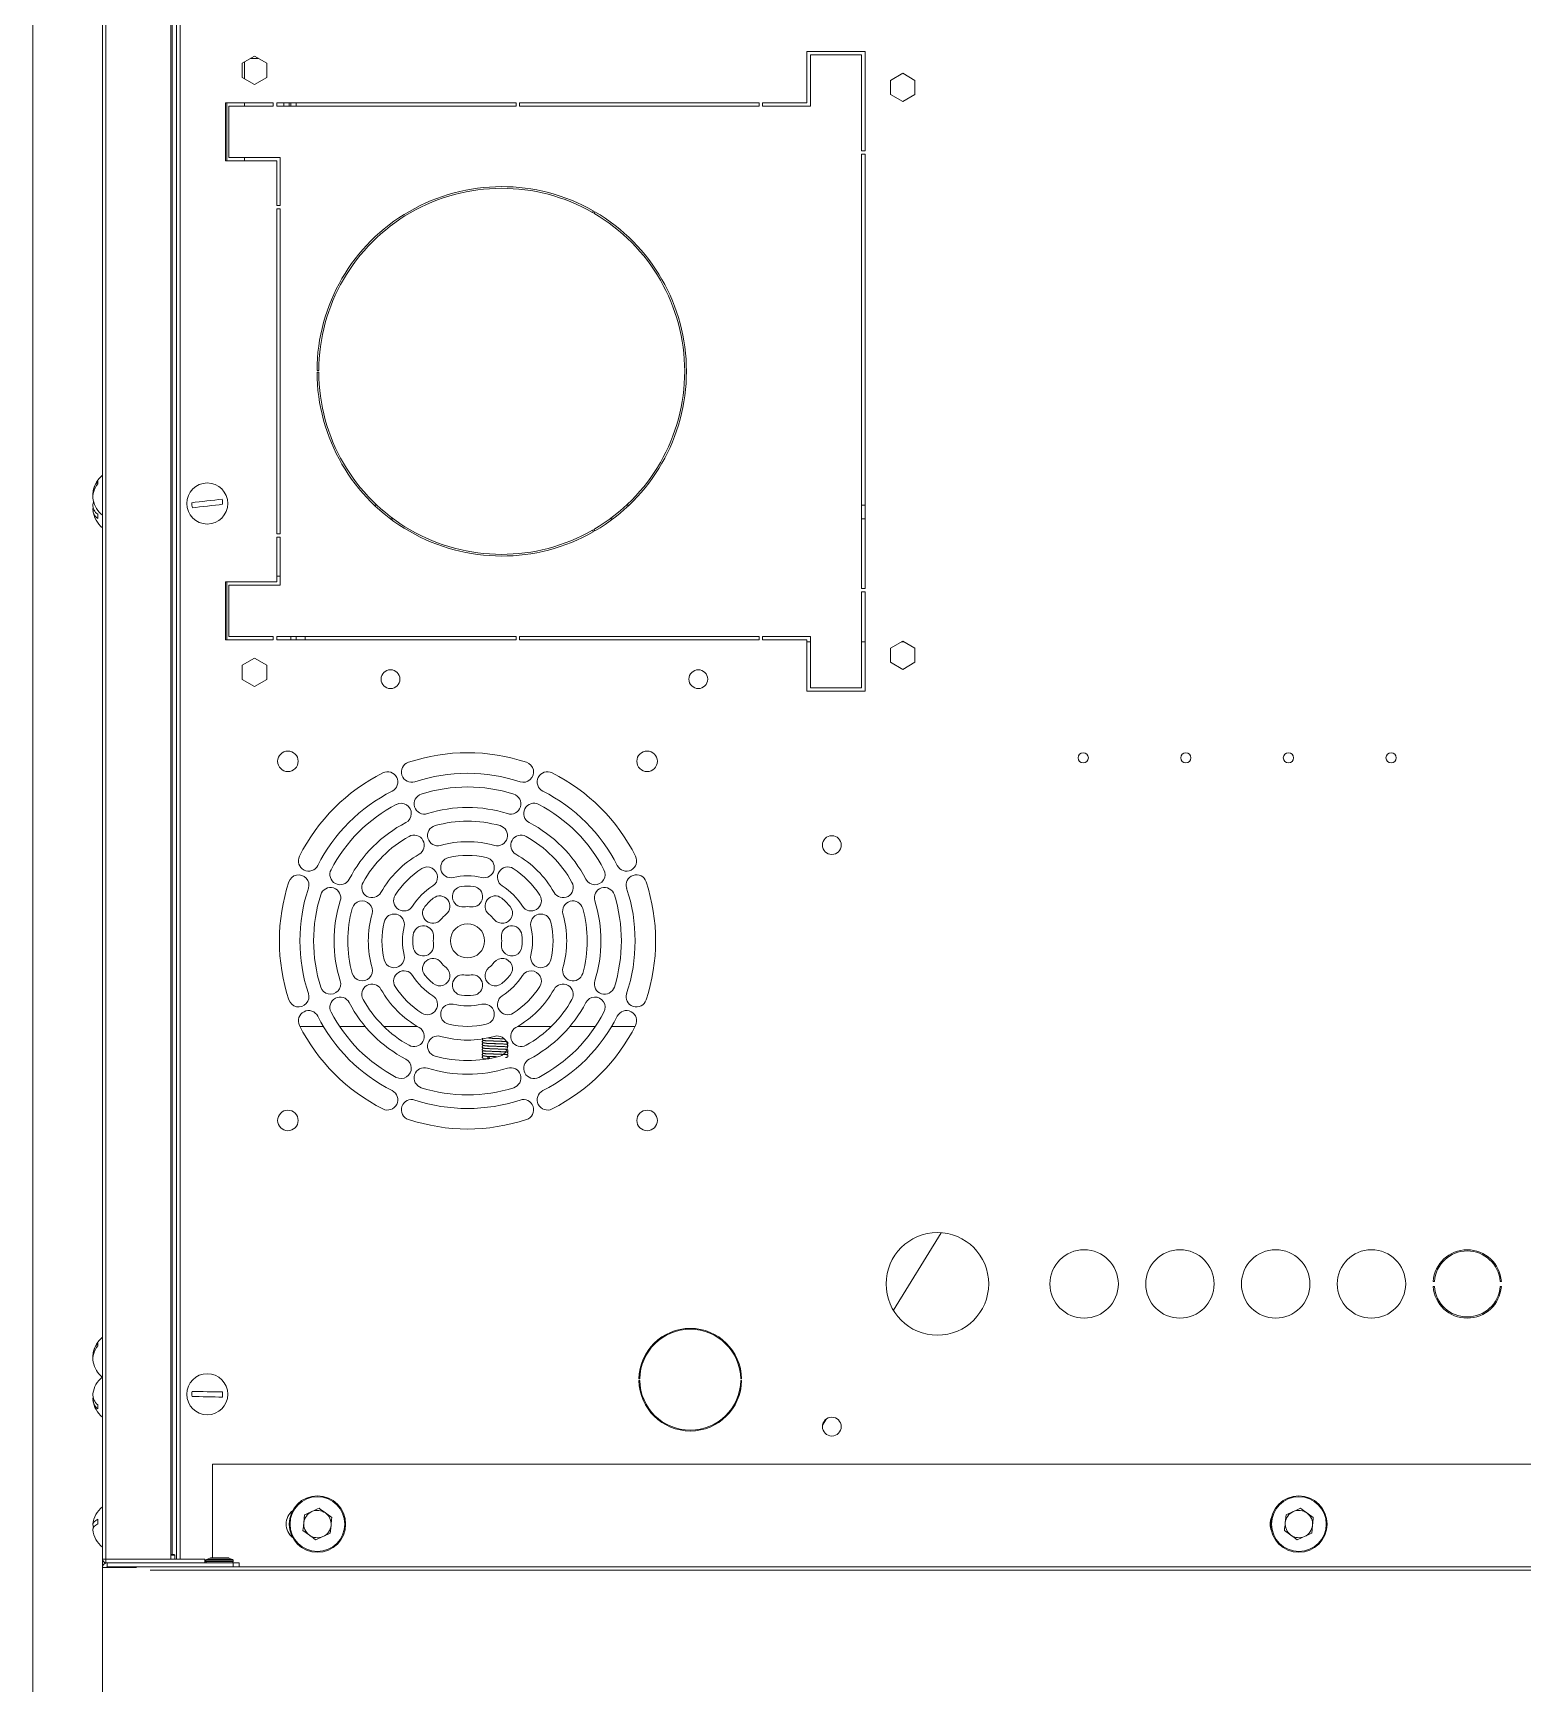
# Model space of a CAD drawing. Header units: millimetres. Extents: x 1650 to 6065, y 324 to 3836.
# Drawn here: x 3228.24 to 3271.77, y 2676.29 to 2724.53 of the extents above; entities that cross this region are included whole.
import ezdxf

# ---------------------------------------------------------------- set-up
doc = ezdxf.new("R2010")
doc.units = ezdxf.units.MM

# ---------------------------------------------------------------- blocks, each defined once
blk = doc.blocks.new('A$C67844AE1')
at = {"color": 1, "lineweight": 20}
blk.add_line((0, 0), (0, 127.617), dxfattribs=at)
at = {"color": 1, "linetype": 'Continuous', "lineweight": 0}
for p, q in [((2.03, 127.5), (2.03, 2)), ((2.131, 127.5), (2.131, 40.2)), ((4.028, 40.2), (4.028, 127.5)), ((4.069, 125.674), (4.069, 40.339)), ((4.07, 125.673), (4.07, 40.339)), ((4.195, 125.371), (4.195, 40.199)), ((4.305, 125.368), (4.305, 40.199)), ((6.476, 84.14), (6.118, 83.933)), ((6.118, 83.933), (6.118, 83.52)), ((6.185, 83.972), (6.185, 83.482)), ((6.355, 84.07), (6.597, 84.07)), ((6.358, 84.072), (6.594, 84.072)), ((6.833, 83.933), (6.476, 84.14)), ((6.833, 83.52), (6.833, 83.933)), ((24.326, 84.277), (22.626, 84.277)), ((22.626, 84.277), (22.626, 82.777)), ((22.726, 82.677), (22.726, 84.177)), ((22.726, 84.177), (24.226, 84.177)), ((24.226, 84.177), (24.226, 81.377)), ((24.326, 81.377), (24.326, 84.277)), ((6.118, 83.52), (6.476, 83.314)), ((6.476, 83.314), (6.833, 83.52)), ((25.426, 83.64), (25.068, 83.433)), ((25.783, 83.433), (25.426, 83.64)), ((25.068, 83.433), (25.068, 83.02)), ((25.068, 83.02), (25.426, 82.814)), ((25.426, 82.814), (25.783, 83.02)), ((25.783, 83.02), (25.783, 83.433)), ((7.026, 82.777), (5.626, 82.777)), ((5.626, 82.777), (5.626, 81.077)), ((5.669, 82.777), (5.669, 81.077)), ((5.726, 81.177), (5.726, 82.677)), ((5.726, 82.677), (7.026, 82.677)), ((6.185, 82.777), (6.185, 82.677)), ((7.026, 82.677), (7.026, 82.777)), ((14.126, 82.777), (7.126, 82.777)), ((7.126, 82.777), (7.126, 82.677)), ((7.126, 82.677), (14.126, 82.677)), ((7.334, 82.777), (7.334, 82.677)), ((7.335, 82.677), (7.335, 82.777)), ((7.485, 82.677), (7.485, 82.777)), ((7.54, 82.777), (7.54, 82.677)), ((7.69, 82.777), (7.69, 82.677)), ((7.691, 82.677), (7.691, 82.777)), ((14.126, 82.677), (14.126, 82.777)), ((21.226, 82.777), (14.226, 82.777)), ((14.226, 82.777), (14.226, 82.677)), ((14.226, 82.677), (21.226, 82.677)), ((21.226, 82.677), (21.226, 82.777)), ((22.626, 82.777), (21.326, 82.777)), ((21.326, 82.777), (21.326, 82.677)), ((21.326, 82.677), (22.726, 82.677)), ((5.626, 81.077), (7.126, 81.077)), ((7.226, 81.177), (5.726, 81.177)), ((6.185, 81.177), (6.185, 81.077)), ((7.126, 81.077), (7.126, 79.777)), ((7.226, 79.777), (7.226, 81.177)), ((24.226, 81.377), (24.326, 81.377)), ((24.326, 81.277), (24.226, 81.277)), ((24.226, 81.277), (24.226, 68.577)), ((24.326, 68.577), (24.326, 81.277)), ((7.126, 79.777), (7.226, 79.777)), ((7.226, 79.677), (7.126, 79.677)), ((7.126, 79.677), (7.126, 70.177)), ((7.226, 70.177), (7.226, 79.677)), ((16.357, 79.573), (16.382, 79.616)), ((16.425, 79.591), (16.4, 79.548)), ((8.303, 74.952), (8.353, 74.952)), ((8.353, 74.902), (8.303, 74.902)), ((1.899, 71.635), (1.899, 71.716)), ((10.052, 71.016), (9.979, 71.016)), ((17.427, 71.016), (17.354, 71.016)), ((24.326, 71.016), (24.226, 71.016)), ((1.897, 70.625), (1.897, 70.748)), ((10.535, 70.616), (10.451, 70.616)), ((16.956, 70.616), (16.872, 70.616)), ((24.326, 70.616), (24.226, 70.616)), ((7.126, 70.177), (7.226, 70.177)), ((7.226, 70.077), (7.126, 70.077)), ((7.126, 70.077), (7.126, 68.777)), ((7.226, 68.677), (7.226, 70.077)), ((16.382, 70.238), (16.357, 70.281)), ((16.4, 70.306), (16.425, 70.263)), ((7.126, 68.777), (5.626, 68.777)), ((5.626, 68.777), (5.626, 67.077)), ((5.669, 68.777), (5.669, 67.077)), ((5.726, 67.177), (5.726, 68.677)), ((5.726, 68.677), (7.226, 68.677)), ((7.126, 68.942), (7.226, 68.942)), ((24.226, 68.577), (24.326, 68.577)), ((24.326, 68.477), (24.226, 68.477)), ((24.226, 68.477), (24.226, 65.677)), ((24.326, 65.577), (24.326, 68.477)), ((5.626, 67.077), (7.026, 67.077)), ((7.026, 67.177), (5.726, 67.177)), ((7.026, 67.077), (7.026, 67.177)), ((7.126, 67.177), (7.126, 67.077)), ((14.126, 67.177), (7.126, 67.177)), ((7.126, 67.077), (14.126, 67.077)), ((7.54, 67.077), (7.54, 67.177)), ((7.69, 67.177), (7.69, 67.077)), ((7.691, 67.077), (7.691, 67.177)), ((7.96, 67.177), (7.96, 67.077)), ((14.126, 67.077), (14.126, 67.177)), ((14.226, 67.177), (14.226, 67.077)), ((21.226, 67.177), (14.226, 67.177)), ((14.226, 67.077), (21.226, 67.077)), ((21.226, 67.077), (21.226, 67.177)), ((22.726, 67.177), (21.326, 67.177)), ((21.326, 67.177), (21.326, 67.077)), ((21.326, 67.077), (22.626, 67.077)), ((22.626, 67.077), (22.626, 65.577)), ((22.726, 65.677), (22.726, 67.177)), ((22.726, 67.016), (22.626, 67.016)), ((24.326, 67.016), (24.226, 67.016)), ((25.426, 67.04), (25.068, 66.833)), ((25.068, 66.833), (25.068, 66.42)), ((25.467, 67.016), (25.385, 67.016)), ((25.783, 66.833), (25.426, 67.04)), ((25.783, 66.42), (25.783, 66.833)), ((6.476, 66.54), (6.118, 66.333)), ((6.118, 66.333), (6.118, 65.92)), ((6.833, 66.333), (6.476, 66.54)), ((6.833, 65.92), (6.833, 66.333)), ((25.068, 66.42), (25.426, 66.214)), ((25.426, 66.214), (25.783, 66.42)), ((6.118, 65.92), (6.476, 65.714)), ((6.476, 65.714), (6.833, 65.92)), ((24.226, 65.677), (22.726, 65.677)), ((22.626, 65.577), (24.326, 65.577)), ((8.493, 55.77), (7.808, 55.77)), ((9.716, 55.77), (8.966, 55.77)), ((11.245, 55.77), (10.261, 55.77)), ((15.146, 55.77), (14.161, 55.77)), ((16.44, 55.77), (15.691, 55.77)), ((17.599, 55.77), (16.913, 55.77)), ((13.339, 54.848), (13.359, 54.849)), ((26.549, 49.744), (25.153, 47.478)), ((40.932, 48.323), (40.968, 48.323)), ((42.892, 48.323), (42.927, 48.323)), ((40.968, 48.173), (40.932, 48.173)), ((42.927, 48.173), (42.892, 48.173)), ((1.899, 46.438), (1.899, 46.518)), ((17.715, 45.473), (17.74, 45.473)), ((17.74, 45.423), (17.715, 45.423)), ((20.69, 45.473), (20.715, 45.473)), ((20.715, 45.423), (20.69, 45.423)), ((1.897, 44.596), (1.897, 44.709)), ((23.197, 44.303), (23.081, 44.115)), ((5.25, 42.978), (44.506, 42.978)), ((5.25, 40.239), (5.25, 42.978)), ((7.941, 41.5), (7.917, 41.27)), ((8.737, 41.416), (8.55, 41.552)), ((36.635, 41.5), (36.61, 41.27)), ((37.43, 41.416), (37.243, 41.552)), ((1.897, 41.23), (1.897, 41.371)), ((7.893, 41.041), (8.08, 40.905)), ((8.688, 40.957), (8.713, 41.186)), ((36.586, 41.041), (36.773, 40.905)), ((37.382, 40.957), (37.406, 41.186)), ((2.131, 40.2), (2.03, 40.2)), ((2.128, 40.092), (2.128, 40.099)), ((2.131, 40.2), (4.028, 40.2)), ((2.131, 40.199), (2.131, 40.099)), ((5.028, 40.199), (2.131, 40.199)), ((5.028, 40.099), (2.131, 40.099)), ((2.15, 40.2), (2.15, 40.199)), ((2.17, 40.099), (2.17, 39.979)), ((2.55, 40.2), (2.55, 40.199)), ((4.028, 40.339), (4.125, 40.339)), ((4.15, 40.314), (4.028, 40.314)), ((4.15, 40.199), (4.15, 40.314)), ((4.195, 40.202), (4.15, 40.202)), ((5.028, 40.199), (5.028, 40.099)), ((5.851, 40.099), (5.028, 40.099)), ((5.05, 40.168), (5.05, 40.129)), ((5.85, 40.168), (5.05, 40.168)), ((5.05, 40.129), (5.231, 40.129)), ((5.171, 40.233), (5.07, 40.196)), ((5.07, 40.196), (5.83, 40.196)), ((5.729, 40.233), (5.171, 40.233)), ((5.205, 40.239), (5.695, 40.239)), ((5.231, 40.129), (5.85, 40.129)), ((5.83, 40.196), (5.729, 40.233)), ((5.85, 40.129), (5.85, 40.168)), ((5.851, 39.979), (5.851, 40.099)), ((5.851, 40.099), (6.03, 40.099)), ((6.03, 40.099), (6.03, 39.979)), ((2.03, 39.959), (2.17, 39.959)), ((2.154, 39.971), (2.189, 39.971)), ((2.952, 39.979), (2.17, 39.979)), ((3.03, 39.959), (2.17, 39.959)), ((2.189, 39.971), (2.2, 39.971)), ((2.189, 39.959), (2.189, 39.971)), ((2.2, 39.979), (2.2, 39.959)), ((53.527, 39.979), (2.952, 39.979)), ((53.527, 39.878), (3.424, 39.878)), ((6.03, 39.98), (44.974, 39.98))]:
    blk.add_line(p, q, dxfattribs=at)
at = {"color": 1, "linetype": 'Continuous', "lineweight": 0, "flags": 128}
for points in [[(1.77, 71.127), (1.765, 71.109), (1.752, 71.035)], [(4.645, 71.086), (4.745, 71.098), (4.854, 71.111), (4.969, 71.124), (5.086, 71.138), (5.204, 71.152), (5.318, 71.165), (5.427, 71.178), (5.527, 71.189)], [(5.544, 71.04), (5.444, 71.029), (5.335, 71.016), (5.221, 71.003), (5.103, 70.989), (4.986, 70.975), (4.871, 70.962), (4.763, 70.949), (4.663, 70.937)], [(13.341, 54.861), (13.339, 54.875), (13.335, 54.888), (13.328, 54.896), (13.32, 54.898), (13.312, 54.896), (13.305, 54.888), (13.3, 54.875), (13.299, 54.861), (13.3, 54.847), (13.305, 54.834), (13.308, 54.83)], [(5.537, 44.939), (5.436, 44.941), (5.327, 44.943), (5.211, 44.946), (5.093, 44.948), (4.975, 44.951), (4.86, 44.953), (4.75, 44.956), (4.65, 44.958)], [(4.653, 45.108), (4.753, 45.106), (4.863, 45.103), (4.978, 45.101), (5.096, 45.098), (5.215, 45.096), (5.33, 45.093), (5.439, 45.091), (5.54, 45.089)], [(1.774, 41.147), (1.76, 41.171), (1.75, 41.213), (1.76, 41.255), (1.788, 41.296), (1.834, 41.335), (1.897, 41.371)], [(1.897, 41.23), (1.834, 41.195), (1.788, 41.156), (1.76, 41.115), (1.75, 41.073), (1.751, 41.063)]]:
    blk.add_lwpolyline(points, dxfattribs=at)
at = {"color": 1, "linetype": 'Continuous', "lineweight": 0}
for centre, radius in [((5.095, 71.063), 0.6), ((10.451, 65.927), 0.275), ((19.451, 65.927), 0.275), ((7.453, 63.527), 0.3), ((17.953, 63.527), 0.3), ((30.703, 63.627), 0.15), ((33.703, 63.627), 0.15), ((36.703, 63.627), 0.15), ((39.703, 63.627), 0.15), ((23.353, 61.077), 0.275), ((12.703, 58.277), 0.5), ((7.453, 53.027), 0.3), ((17.953, 53.027), 0.3), ((26.44, 48.248), 1.5), ((30.73, 48.248), 1), ((33.53, 48.248), 1), ((36.33, 48.248), 1), ((39.13, 48.248), 1), ((5.095, 45.023), 0.6), ((23.353, 44.077), 0.275), ((8.315, 41.228), 0.825), ((8.315, 41.228), 0.8), ((37.008, 41.228), 0.825), ((37.008, 41.228), 0.8)]:
    blk.add_circle(centre, radius, dxfattribs=at)
for centre, radius, start, end in [((13.703, 74.927), 5.4, 60.2653, 179.7347), ((13.703, 74.927), 5.35, 60.2677, 179.7323), ((13.703, 74.927), 5.4, 300.2653, 59.7347), ((13.703, 74.927), 5.35, 300.2677, 59.7323), ((13.703, 74.927), 5.4, 180.2653, 299.7347), ((13.703, 74.927), 5.35, 180.2677, 299.7323), ((2.499, 71.303), 0.75, 128.6925, 169.3648), ((2.312, 71.339), 0.559, 137.6666, 183.7715), ((2.307, 71.261), 0.554, 137.4765, 190.0418), ((2.073, 71.016), 0.322, 176.6904, 236.6678), ((2.062, 70.887), 0.309, 169.5074, 237.6568), ((2.499, 71.303), 0.75, 190.6352, 231.3075), ((5.095, 71.063), 0.45, 177.0693, 196.2575), ((5.095, 71.063), 0.45, 357.0693, 16.2575), ((2.497, 70.943), 0.75, 187.04, 231.521), ((12.703, 58.277), 5.5, 71.7215, 108.2785), ((10.365, 62.922), 0.3, 296.7215, 116.7215), ((11.072, 63.214), 0.3, 108.2785, 288.2785), ((14.334, 63.214), 0.3, 251.7215, 71.7215), ((15.041, 62.922), 0.3, 63.2785, 243.2785), ((12.703, 58.277), 5.5, 116.7215, 153.2785), ((12.703, 58.277), 4.9, 71.7215, 108.2785), ((12.703, 58.277), 4.5, 72.5424, 107.4576), ((12.703, 58.277), 5.5, 26.7215, 63.2785), ((12.703, 58.277), 4.9, 116.7215, 153.2785), ((12.703, 58.277), 4.5, 117.5424, 152.4576), ((10.761, 62.001), 0.3, 297.5424, 117.5424), ((11.443, 62.283), 0.3, 107.4576, 287.4576), ((13.963, 62.283), 0.3, 252.5424, 72.5424), ((14.645, 62.001), 0.3, 62.4576, 242.4576), ((12.703, 58.277), 4.5, 27.5424, 62.4576), ((12.703, 58.277), 4.9, 26.7215, 63.2785), ((12.703, 58.277), 3.9, 72.5424, 107.4576), ((12.703, 58.277), 3.5, 74.2507, 105.7493), ((12.703, 58.277), 3.9, 117.5424, 152.4576), ((12.703, 58.277), 3.5, 119.2507, 150.7493), ((11.14, 61.069), 0.3, 299.2507, 119.2507), ((11.835, 61.357), 0.3, 105.7493, 285.7493), ((13.572, 61.357), 0.3, 254.2507, 74.2507), ((14.267, 61.069), 0.3, 60.7493, 240.7493), ((12.703, 58.277), 3.5, 29.2507, 60.7493), ((12.703, 58.277), 3.9, 27.5424, 62.4576), ((12.703, 58.277), 2.9, 119.2507, 150.7493), ((12.703, 58.277), 2.9, 74.2507, 105.7493), ((12.703, 58.277), 2.9, 29.2507, 60.7493), ((8.059, 60.615), 0.3, 153.2785, 333.2785), ((8.979, 60.219), 0.3, 152.4576, 332.4576), ((12.703, 58.277), 2.5, 122.291, 147.709), ((11.528, 60.137), 0.3, 302.291, 122.291), ((12.219, 60.423), 0.3, 102.709, 282.709), ((12.703, 58.277), 2.5, 77.291, 102.709), ((13.187, 60.423), 0.3, 257.291, 77.291), ((13.879, 60.137), 0.3, 57.709, 237.709), ((12.703, 58.277), 2.5, 32.291, 57.709), ((16.427, 60.219), 0.3, 207.5424, 27.5424), ((17.348, 60.615), 0.3, 206.7215, 26.7215), ((12.703, 58.277), 5.5, 161.7215, 198.2785), ((7.766, 59.908), 0.3, 341.7215, 161.7215), ((12.703, 58.277), 4.9, 161.7215, 198.2785), ((8.697, 59.537), 0.3, 342.5424, 162.5424), ((9.911, 59.84), 0.3, 150.7493, 330.7493), ((12.703, 58.277), 1.9, 122.291, 147.709), ((12.561, 59.569), 0.3, 96.2793, 276.2793), ((12.703, 58.277), 1.9, 77.291, 102.709), ((12.703, 58.277), 1.6, 83.7207, 96.2793), ((12.845, 59.569), 0.3, 263.7207, 83.7207), ((12.703, 58.277), 1.9, 32.291, 57.709), ((15.495, 59.84), 0.3, 209.2507, 29.2507), ((16.71, 59.537), 0.3, 17.4576, 197.4576), ((17.641, 59.908), 0.3, 18.2785, 198.2785), ((12.703, 58.277), 4.9, 341.7215, 18.2785), ((12.703, 58.277), 5.5, 341.7215, 18.2785), ((12.703, 58.277), 4.5, 162.5424, 197.4576), ((12.703, 58.277), 3.9, 162.5424, 197.4576), ((9.623, 59.145), 0.3, 344.2507, 164.2507), ((10.843, 59.452), 0.3, 147.709, 327.709), ((12.703, 58.277), 1.6, 128.7207, 141.2793), ((11.89, 59.291), 0.3, 308.7207, 128.7207), ((13.516, 59.291), 0.3, 51.2793, 231.2793), ((12.703, 58.277), 1.6, 38.7207, 51.2793), ((14.563, 59.452), 0.3, 212.291, 32.291), ((15.783, 59.145), 0.3, 15.7493, 195.7493), ((12.703, 58.277), 3.9, 342.5424, 17.4576), ((12.703, 58.277), 4.5, 342.5424, 17.4576), ((12.703, 58.277), 3.5, 164.2507, 195.7493), ((12.703, 58.277), 2.9, 164.2507, 195.7493), ((10.557, 58.761), 0.3, 347.291, 167.291), ((11.689, 59.09), 0.3, 141.2793, 321.2793), ((12.703, 58.277), 1, 128.7207, 141.2793), ((12.703, 58.277), 1, 83.7207, 96.2793), ((12.703, 58.277), 1, 38.7207, 51.2793), ((13.717, 59.09), 0.3, 218.7207, 38.7207), ((14.849, 58.761), 0.3, 12.709, 192.709), ((12.703, 58.277), 2.9, 344.2507, 15.7493), ((12.703, 58.277), 3.5, 344.2507, 15.7493), ((12.703, 58.277), 2.5, 167.291, 192.709), ((12.703, 58.277), 1.9, 167.291, 192.709), ((12.703, 58.277), 1.6, 173.7207, 186.2793), ((11.411, 58.419), 0.3, 353.7207, 173.7207), ((12.703, 58.277), 1, 173.7207, 186.2793), ((13.995, 58.419), 0.3, 6.2793, 186.2793), ((12.703, 58.277), 1, 353.7207, 6.2793), ((12.703, 58.277), 1.6, 353.7207, 6.2793), ((12.703, 58.277), 1.9, 347.291, 12.709), ((12.703, 58.277), 2.5, 347.291, 12.709), ((11.411, 58.135), 0.3, 186.2793, 6.2793), ((13.995, 58.135), 0.3, 173.7207, 353.7207), ((9.623, 57.408), 0.3, 195.7493, 15.7493), ((10.557, 57.793), 0.3, 192.709, 12.709), ((10.843, 57.102), 0.3, 32.291, 212.291), ((11.689, 57.464), 0.3, 38.7207, 218.7207), ((11.89, 57.263), 0.3, 231.2793, 51.2793), ((12.703, 58.277), 1, 218.7207, 231.2793), ((13.516, 57.263), 0.3, 128.7207, 308.7207), ((12.703, 58.277), 1, 308.7207, 321.2793), ((13.717, 57.464), 0.3, 321.2793, 141.2793), ((14.563, 57.102), 0.3, 327.709, 147.709), ((14.849, 57.793), 0.3, 167.291, 347.291), ((15.783, 57.408), 0.3, 164.2507, 344.2507), ((8.697, 57.017), 0.3, 197.4576, 17.4576), ((9.911, 56.713), 0.3, 29.2507, 209.2507), ((12.703, 58.277), 2.5, 212.291, 237.709), ((12.703, 58.277), 1.9, 212.291, 237.709), ((12.703, 58.277), 1.6, 218.7207, 231.2793), ((12.561, 56.985), 0.3, 83.7207, 263.7207), ((12.703, 58.277), 1, 263.7207, 276.2793), ((12.845, 56.985), 0.3, 276.2793, 96.2793), ((12.703, 58.277), 1.6, 308.7207, 321.2793), ((12.703, 58.277), 1.9, 302.291, 327.709), ((12.703, 58.277), 2.5, 302.291, 327.709), ((15.495, 56.713), 0.3, 330.7493, 150.7493), ((16.71, 57.017), 0.3, 162.5424, 342.5424), ((7.766, 56.646), 0.3, 198.2785, 18.2785), ((8.979, 56.335), 0.3, 27.5424, 207.5424), ((12.703, 58.277), 3.9, 207.5424, 242.4576), ((12.703, 58.277), 3.5, 209.2507, 240.7493), ((12.703, 58.277), 2.9, 209.2507, 240.7493), ((11.528, 56.417), 0.3, 237.709, 57.709), ((12.703, 58.277), 1.6, 263.7207, 276.2793), ((13.879, 56.417), 0.3, 122.291, 302.291), ((12.703, 58.277), 2.9, 299.2507, 330.7493), ((12.703, 58.277), 3.5, 299.2507, 330.7493), ((12.703, 58.277), 3.9, 297.5424, 332.4576), ((16.427, 56.335), 0.3, 332.4576, 152.4576), ((17.641, 56.646), 0.3, 161.7215, 341.7215), ((8.059, 55.939), 0.3, 26.7215, 206.7215), ((12.703, 58.277), 4.9, 206.7215, 243.2785), ((12.703, 58.277), 4.5, 207.5424, 242.4576), ((12.219, 56.131), 0.3, 77.291, 257.291), ((12.703, 58.277), 1.9, 257.291, 282.709), ((13.187, 56.131), 0.3, 282.709, 102.709), ((12.703, 58.277), 4.5, 297.5424, 332.4576), ((12.703, 58.277), 4.9, 296.7215, 333.2785), ((17.348, 55.939), 0.3, 333.2785, 153.2785), ((12.703, 58.277), 5.5, 206.7215, 243.2785), ((11.14, 55.485), 0.3, 240.7493, 60.7493), ((11.835, 55.197), 0.3, 74.2507, 254.2507), ((12.703, 58.277), 2.9, 254.2507, 285.7493), ((12.703, 58.277), 2.5, 257.291, 282.709), ((13.572, 55.197), 0.3, 285.7493, 105.7493), ((14.267, 55.485), 0.3, 119.2507, 299.2507), ((12.703, 58.277), 5.5, 296.7215, 333.2785), ((10.761, 54.553), 0.3, 242.4576, 62.4576), ((11.443, 54.27), 0.3, 72.5424, 252.5424), ((12.703, 58.277), 3.9, 252.5424, 287.4576), ((12.703, 58.277), 3.5, 254.2507, 285.7493), ((13.289, 54.859), 0.0517, 331.3695, 2.1523), ((13.963, 54.27), 0.3, 287.4576, 107.4576), ((14.645, 54.553), 0.3, 117.5424, 297.5424), ((10.365, 53.632), 0.3, 243.2785, 63.2785), ((11.072, 53.339), 0.3, 71.7215, 251.7215), ((12.703, 58.277), 4.9, 251.7215, 288.2785), ((12.703, 58.277), 4.5, 252.5424, 287.4576), ((14.334, 53.339), 0.3, 288.2785, 108.2785), ((15.041, 53.632), 0.3, 116.7215, 296.7215), ((12.703, 58.277), 5.5, 251.7215, 288.2785), ((41.93, 48.248), 1, 4.3012, 175.6988), ((41.93, 48.248), 0.965, 4.4575, 175.5425), ((41.93, 48.248), 1, 184.3012, 355.6988), ((41.93, 48.248), 0.965, 184.4575, 355.5425), ((19.215, 45.448), 1.5, 0.955, 179.045), ((19.215, 45.448), 1.475, 0.9712, 179.0288), ((2.318, 46.139), 0.565, 137.8796, 183.684), ((2.312, 46.061), 0.559, 137.7017, 190.2141), ((2.499, 46.103), 0.75, 128.6925, 169.2075), ((2.499, 46.103), 0.75, 190.7925, 230.5164), ((2.497, 44.943), 0.75, 129.2677, 172.401), ((19.215, 45.448), 1.5, 180.955, 359.045), ((19.215, 45.448), 1.475, 180.9712, 359.0288), ((2.132, 45.008), 0.38, 174.854, 231.7719), ((2.125, 44.891), 0.373, 171.991, 232.2844), ((5.095, 45.023), 0.45, 169.1871, 188.3753), ((5.095, 45.023), 0.45, 349.1871, 8.3753), ((2.497, 44.943), 0.75, 187.599, 231.521), ((2.497, 41.143), 0.75, 128.479, 173.8597), ((7.9, 41.228), 0.5, 128.5463, 231.4537), ((8.315, 41.228), 0.4, 113.9775, 173.9775), ((8.315, 41.228), 0.4, 53.9775, 113.9775), ((8.315, 41.228), 0.4, 353.9775, 53.9775), ((37.008, 41.228), 0.4, 113.9821, 173.9821), ((37.008, 41.228), 0.4, 53.9821, 113.9821), ((37.008, 41.228), 0.4, 353.9821, 53.9821), ((1.878, 41.213), 0.127, 174.612, 213.153), ((1.878, 41.073), 0.127, 146.8468, 185.3882), ((2.497, 41.143), 0.75, 186.1403, 231.521), ((8.315, 41.228), 0.4, 173.9775, 233.9775), ((8.315, 41.228), 0.4, 293.9775, 353.9775), ((36.667, 41.228), 0.5, 156.8649, 203.1351), ((37.008, 41.228), 0.4, 173.9821, 233.9821), ((37.008, 41.228), 0.4, 293.9821, 353.9821), ((8.315, 41.228), 0.4, 233.9775, 293.9775), ((37.008, 41.228), 0.4, 233.9821, 293.9821), ((2.131, 40.2), 0.101, 180, 270), ((2.17, 39.959), 0.14, 90, 180), ((4.125, 40.314), 0.025, 0, 90), ((5.08, 40.168), 0.03, 110, 180), ((5.08, 40.129), 0.03, 180, 270), ((5.205, 40.139), 0.1, 90, 110), ((5.695, 40.139), 0.1, 70, 90), ((5.82, 40.129), 0.03, 270, 0), ((5.82, 40.168), 0.03, 0, 70), ((2.17, 39.959), 0.02, 90, 180), ((2.189, 39.971), 0.01, 122.5502, 180)]:
    blk.add_arc(centre, radius, start, end, dxfattribs=at)
for points, knots in [([(13.143, 55.428), (13.142, 55.426), (13.139, 55.422), (13.137, 55.416), (13.135, 55.411), (13.135, 55.409), (13.135, 55.404), (13.136, 55.392), (13.151, 55.376), (13.193, 55.365), (13.254, 55.359), (13.33, 55.355), (13.427, 55.351), (13.541, 55.347), (13.638, 55.344), (13.712, 55.341), (13.767, 55.338), (13.803, 55.336), (13.821, 55.333), (13.821, 55.336), (13.82, 55.337)], [0, 0, 0, 0, 0.015618, 0.026767, 0.030605, 0.03241, 0.034666, 0.050157, 0.115983, 0.228054, 0.299125, 0.376943, 0.495603, 0.605378, 0.700197, 0.781144, 0.852802, 0.916568, 0.975838, 1, 1, 1, 1]), ([(13.199, 55.369), (13.186, 55.369), (13.164, 55.367), (13.147, 55.357), (13.139, 55.346), (13.137, 55.34), (13.135, 55.335), (13.135, 55.333), (13.135, 55.328), (13.136, 55.316), (13.151, 55.3), (13.193, 55.289), (13.254, 55.283), (13.33, 55.279), (13.427, 55.275), (13.541, 55.271), (13.638, 55.268), (13.712, 55.265), (13.767, 55.262), (13.803, 55.26), (13.821, 55.257), (13.821, 55.26), (13.82, 55.261)], [0, 0, 0, 0, 0.065608, 0.108811, 0.123408, 0.133336, 0.136754, 0.138343, 0.140367, 0.154162, 0.212781, 0.31258, 0.375869, 0.445167, 0.550834, 0.648589, 0.733026, 0.805109, 0.868921, 0.925705, 0.978485, 1, 1, 1, 1]), ([(13.199, 55.293), (13.186, 55.293), (13.164, 55.291), (13.147, 55.281), (13.139, 55.27), (13.137, 55.264), (13.135, 55.259), (13.135, 55.257), (13.135, 55.252), (13.136, 55.24), (13.151, 55.224), (13.193, 55.213), (13.254, 55.207), (13.33, 55.203), (13.427, 55.199), (13.541, 55.195), (13.638, 55.191), (13.712, 55.189), (13.767, 55.186), (13.803, 55.184), (13.821, 55.181), (13.821, 55.184), (13.82, 55.185)], [0, 0, 0, 0, 0.065609, 0.108812, 0.123409, 0.133324, 0.136742, 0.138349, 0.140374, 0.154168, 0.212786, 0.312585, 0.375872, 0.44517, 0.550837, 0.648591, 0.733028, 0.80511, 0.868922, 0.925706, 0.978486, 1, 1, 1, 1]), ([(13.199, 55.217), (13.186, 55.217), (13.164, 55.215), (13.147, 55.205), (13.139, 55.194), (13.137, 55.188), (13.135, 55.183), (13.135, 55.181), (13.135, 55.176), (13.136, 55.164), (13.151, 55.148), (13.193, 55.137), (13.254, 55.131), (13.33, 55.127), (13.427, 55.123), (13.541, 55.119), (13.638, 55.116), (13.712, 55.113), (13.767, 55.11), (13.803, 55.108), (13.821, 55.105), (13.821, 55.108), (13.82, 55.109)], [0, 0, 0, 0, 0.06561, 0.108808, 0.123404, 0.133332, 0.13675, 0.138358, 0.140367, 0.154162, 0.21278, 0.312579, 0.375868, 0.445166, 0.550833, 0.648587, 0.733024, 0.805108, 0.86892, 0.925703, 0.978484, 1, 1, 1, 1]), ([(13.199, 55.141), (13.186, 55.141), (13.164, 55.139), (13.147, 55.129), (13.139, 55.118), (13.137, 55.112), (13.135, 55.107), (13.135, 55.105), (13.135, 55.1), (13.136, 55.088), (13.151, 55.072), (13.193, 55.061), (13.254, 55.055), (13.33, 55.051), (13.427, 55.047), (13.541, 55.043), (13.638, 55.04), (13.712, 55.037), (13.767, 55.034), (13.803, 55.032), (13.821, 55.029), (13.821, 55.032), (13.82, 55.033)], [0, 0, 0, 0, 0.065608, 0.108811, 0.123408, 0.133336, 0.136754, 0.138343, 0.140367, 0.154162, 0.212781, 0.31258, 0.375869, 0.445167, 0.550834, 0.648589, 0.733026, 0.805109, 0.868921, 0.925705, 0.978485, 1, 1, 1, 1]), ([(13.199, 55.065), (13.186, 55.065), (13.164, 55.063), (13.147, 55.053), (13.139, 55.042), (13.137, 55.036), (13.135, 55.031), (13.135, 55.029), (13.135, 55.024), (13.136, 55.012), (13.151, 54.996), (13.193, 54.985), (13.254, 54.979), (13.33, 54.975), (13.427, 54.971), (13.541, 54.967), (13.637, 54.964), (13.707, 54.961), (13.739, 54.959), (13.751, 54.959)], [0, 0, 0, 0, 0.077099, 0.127867, 0.14502, 0.156686, 0.160682, 0.162571, 0.16495, 0.181161, 0.250044, 0.36732, 0.441689, 0.523123, 0.647294, 0.762167, 0.86139, 0.946096, 1, 1, 1, 1]), ([(13.32, 55.354), (13.298, 55.355), (13.257, 55.357), (13.22, 55.359), (13.202, 55.36), (13.201, 55.359), (13.2, 55.358)], [0, 0, 0, 0, 0.348024, 0.646866, 0.886522, 1, 1, 1, 1]), ([(13.32, 55.278), (13.298, 55.279), (13.257, 55.281), (13.22, 55.283), (13.202, 55.284), (13.201, 55.283), (13.2, 55.282)], [0, 0, 0, 0, 0.348025, 0.646865, 0.886522, 1, 1, 1, 1]), ([(13.32, 55.202), (13.298, 55.203), (13.257, 55.205), (13.22, 55.207), (13.202, 55.209), (13.201, 55.207), (13.2, 55.206)], [0, 0, 0, 0, 0.348023, 0.646862, 0.886517, 1, 1, 1, 1]), ([(13.32, 55.126), (13.298, 55.127), (13.257, 55.129), (13.22, 55.131), (13.202, 55.132), (13.201, 55.131), (13.2, 55.13)], [0, 0, 0, 0, 0.348024, 0.646866, 0.886522, 1, 1, 1, 1]), ([(13.32, 55.05), (13.298, 55.051), (13.257, 55.053), (13.22, 55.055), (13.202, 55.056), (13.201, 55.055), (13.2, 55.054)], [0, 0, 0, 0, 0.348025, 0.646865, 0.886522, 1, 1, 1, 1]), ([(13.319, 55.431), (13.356, 55.43), (13.426, 55.427), (13.541, 55.423), (13.638, 55.419), (13.711, 55.417), (13.755, 55.415), (13.77, 55.414), (13.772, 55.413)], [0, 0, 0, 0, 0.243698, 0.469149, 0.663885, 0.830129, 0.977299, 1, 1, 1, 1]), ([(13.774, 55.412), (13.75, 55.414), (13.7, 55.416), (13.613, 55.419), (13.53, 55.422), (13.459, 55.425), (13.386, 55.428), (13.342, 55.43), (13.32, 55.43)], [0, 0, 0, 0, 0.196315, 0.422516, 0.553656, 0.695825, 0.845975, 1, 1, 1, 1]), ([(13.849, 55.253), (13.853, 55.253), (13.859, 55.254), (13.869, 55.26), (13.879, 55.269), (13.886, 55.285), (13.885, 55.3), (13.879, 55.312), (13.871, 55.32), (13.857, 55.329), (13.838, 55.331), (13.789, 55.336), (13.699, 55.34), (13.613, 55.343), (13.53, 55.346), (13.459, 55.349), (13.386, 55.352), (13.342, 55.354), (13.32, 55.354)], [0, 0, 0, 0, 0.035428, 0.061095, 0.084234, 0.106761, 0.127638, 0.145523, 0.16086, 0.177564, 0.2499, 0.416852, 0.531968, 0.663698, 0.740068, 0.822862, 0.910302, 1, 1, 1, 1]), ([(13.849, 55.177), (13.853, 55.177), (13.859, 55.178), (13.869, 55.184), (13.879, 55.193), (13.886, 55.209), (13.885, 55.224), (13.879, 55.236), (13.871, 55.244), (13.857, 55.253), (13.838, 55.255), (13.789, 55.26), (13.699, 55.264), (13.613, 55.267), (13.53, 55.27), (13.459, 55.273), (13.386, 55.276), (13.342, 55.278), (13.32, 55.278)], [0, 0, 0, 0, 0.035428, 0.061101, 0.084227, 0.106775, 0.127629, 0.145535, 0.160871, 0.177567, 0.249902, 0.416854, 0.531969, 0.6637, 0.740068, 0.822861, 0.910302, 1, 1, 1, 1]), ([(13.874, 55.165), (13.873, 55.166), (13.87, 55.17), (13.857, 55.176), (13.838, 55.18), (13.789, 55.184), (13.699, 55.188), (13.613, 55.191), (13.53, 55.194), (13.459, 55.197), (13.386, 55.2), (13.342, 55.202), (13.32, 55.202)], [0, 0, 0, 0, 0.006626, 0.026391, 0.112023, 0.309663, 0.445939, 0.601883, 0.69229, 0.790302, 0.893815, 1, 1, 1, 1]), ([(13.849, 55.025), (13.853, 55.025), (13.859, 55.026), (13.869, 55.032), (13.879, 55.041), (13.886, 55.057), (13.885, 55.072), (13.879, 55.084), (13.871, 55.092), (13.857, 55.101), (13.838, 55.103), (13.789, 55.108), (13.699, 55.112), (13.613, 55.115), (13.53, 55.118), (13.459, 55.121), (13.386, 55.124), (13.342, 55.126), (13.32, 55.126)], [0, 0, 0, 0, 0.035428, 0.061095, 0.084234, 0.106761, 0.127638, 0.145523, 0.16086, 0.177564, 0.2499, 0.416852, 0.531968, 0.663698, 0.740068, 0.822862, 0.910302, 1, 1, 1, 1]), ([(13.87, 54.957), (13.873, 54.96), (13.879, 54.965), (13.886, 54.981), (13.885, 54.996), (13.879, 55.008), (13.871, 55.016), (13.857, 55.025), (13.838, 55.027), (13.789, 55.032), (13.699, 55.036), (13.613, 55.039), (13.53, 55.042), (13.459, 55.045), (13.386, 55.048), (13.342, 55.05), (13.32, 55.05)], [0, 0, 0, 0, 0.02463, 0.048646, 0.070857, 0.089928, 0.106262, 0.124045, 0.201088, 0.378904, 0.501511, 0.641814, 0.723152, 0.811334, 0.904464, 1, 1, 1, 1]), ([(13.849, 55.101), (13.853, 55.101), (13.859, 55.102), (13.867, 55.107), (13.87, 55.109)], [0, 0, 0, 0, 0.579812, 1, 1, 1, 1]), ([(13.199, 54.989), (13.186, 54.989), (13.164, 54.987), (13.147, 54.977), (13.139, 54.966), (13.137, 54.96), (13.135, 54.955), (13.135, 54.953), (13.135, 54.948), (13.136, 54.936), (13.151, 54.92), (13.193, 54.909), (13.254, 54.903), (13.33, 54.899), (13.426, 54.895), (13.515, 54.892), (13.558, 54.89), (13.564, 54.89)], [0, 0, 0, 0, 0.098614, 0.163543, 0.185482, 0.200404, 0.205541, 0.207957, 0.210977, 0.231711, 0.319825, 0.469824, 0.564949, 0.669107, 0.827929, 0.974858, 1, 1, 1, 1]), ([(13.199, 54.913), (13.186, 54.913), (13.164, 54.911), (13.147, 54.901), (13.139, 54.89), (13.137, 54.884), (13.135, 54.879), (13.135, 54.877), (13.135, 54.872), (13.136, 54.86), (13.151, 54.844), (13.193, 54.833), (13.253, 54.827), (13.297, 54.825), (13.319, 54.823)], [0, 0, 0, 0, 0.147379, 0.244428, 0.277217, 0.299519, 0.307196, 0.310767, 0.315314, 0.346302, 0.47798, 0.702165, 0.844333, 1, 1, 1, 1]), ([(13.32, 54.974), (13.298, 54.975), (13.257, 54.977), (13.22, 54.979), (13.202, 54.981), (13.201, 54.979), (13.2, 54.978)], [0, 0, 0, 0, 0.348023, 0.646862, 0.886517, 1, 1, 1, 1]), ([(13.32, 54.898), (13.298, 54.899), (13.257, 54.901), (13.22, 54.903), (13.202, 54.904), (13.201, 54.903), (13.2, 54.902)], [0, 0, 0, 0, 0.348024, 0.646866, 0.886522, 1, 1, 1, 1]), ([(13.816, 54.869), (13.825, 54.869), (13.843, 54.871), (13.855, 54.873), (13.869, 54.88), (13.879, 54.889), (13.886, 54.905), (13.885, 54.92), (13.879, 54.932), (13.871, 54.94), (13.857, 54.949), (13.838, 54.951), (13.789, 54.956), (13.699, 54.96), (13.613, 54.963), (13.53, 54.966), (13.459, 54.969), (13.386, 54.972), (13.342, 54.974), (13.32, 54.974)], [0, 0, 0, 0, 0.04943, 0.109056, 0.13277, 0.154143, 0.17495, 0.194213, 0.210751, 0.224917, 0.240339, 0.307153, 0.461362, 0.567692, 0.689368, 0.759908, 0.836382, 0.917149, 1, 1, 1, 1]), ([(8.152, 41.594), (8.095, 41.568), (8.024, 41.537), (7.955, 41.506), (7.941, 41.5)], [0, 0, 0, 0, 0.802777, 1, 1, 1, 1]), ([(8.363, 41.688), (8.309, 41.664), (8.239, 41.633), (8.168, 41.601), (8.152, 41.594)], [0, 0, 0, 0, 0.77895, 1, 1, 1, 1]), ([(8.55, 41.552), (8.546, 41.555), (8.483, 41.601), (8.421, 41.646), (8.363, 41.688)], [0, 0, 0, 0, 0.070191, 1, 1, 1, 1]), ([(36.846, 41.594), (36.788, 41.568), (36.717, 41.537), (36.648, 41.506), (36.635, 41.5)], [0, 0, 0, 0, 0.802799, 1, 1, 1, 1]), ([(37.057, 41.688), (37.002, 41.664), (36.933, 41.633), (36.861, 41.601), (36.846, 41.594)], [0, 0, 0, 0, 0.778945, 1, 1, 1, 1]), ([(37.243, 41.552), (37.239, 41.555), (37.176, 41.601), (37.114, 41.646), (37.057, 41.688)], [0, 0, 0, 0, 0.070194, 1, 1, 1, 1]), ([(7.917, 41.27), (7.916, 41.265), (7.908, 41.187), (7.9, 41.111), (7.893, 41.041)], [0, 0, 0, 0, 0.070124, 1, 1, 1, 1]), ([(8.713, 41.186), (8.713, 41.192), (8.721, 41.269), (8.729, 41.345), (8.737, 41.416)], [0, 0, 0, 0, 0.070124, 1, 1, 1, 1]), ([(36.61, 41.27), (36.61, 41.265), (36.602, 41.187), (36.594, 41.111), (36.586, 41.041)], [0, 0, 0, 0, 0.070226, 1, 1, 1, 1]), ([(37.406, 41.186), (37.406, 41.192), (37.415, 41.269), (37.423, 41.345), (37.43, 41.416)], [0, 0, 0, 0, 0.070224, 1, 1, 1, 1]), ([(8.08, 40.905), (8.084, 40.902), (8.147, 40.856), (8.209, 40.811), (8.266, 40.769)], [0, 0, 0, 0, 0.070191, 1, 1, 1, 1]), ([(8.266, 40.769), (8.28, 40.775), (8.349, 40.806), (8.42, 40.837), (8.477, 40.863)], [0, 0, 0, 0, 0.197219, 1, 1, 1, 1]), ([(8.477, 40.863), (8.493, 40.87), (8.565, 40.902), (8.634, 40.933), (8.688, 40.957)], [0, 0, 0, 0, 0.221041, 1, 1, 1, 1]), ([(36.773, 40.905), (36.777, 40.902), (36.84, 40.856), (36.902, 40.811), (36.96, 40.769)], [0, 0, 0, 0, 0.070194, 1, 1, 1, 1]), ([(36.96, 40.769), (36.973, 40.775), (37.042, 40.806), (37.113, 40.837), (37.171, 40.863)], [0, 0, 0, 0, 0.197219, 1, 1, 1, 1]), ([(37.171, 40.863), (37.186, 40.87), (37.258, 40.902), (37.327, 40.933), (37.382, 40.957)], [0, 0, 0, 0, 0.221055, 1, 1, 1, 1])]:
    blk.add_open_spline(points, degree=3, knots=knots, dxfattribs=at)

msp = doc.modelspace()

# ---------------------------------------------------------------- block references
msp.add_blockref('A$C67844AE1', (3228.236, 2639.713))

doc.saveas('drawing.dxf')
